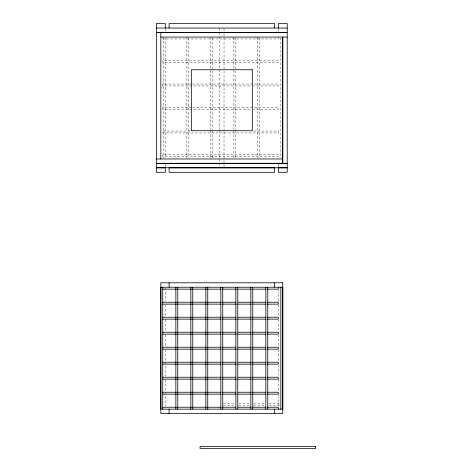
<?xml version="1.0" encoding="UTF-8"?>
<svg xmlns="http://www.w3.org/2000/svg" width="472" height="472" viewBox="0 0 472 472"><rect width="100%" height="100%" fill="white"/><g stroke="black" fill="none" stroke-linecap="round" stroke-linejoin="round"><path stroke-width="0.35" stroke-dasharray="2.36 1.77" d="M191.715 84.045L162.751 84.045L162.751 85.951L251.08 85.951M192.452 84.045L278.315 84.045L278.315 85.951L251.818 85.951M191.715 107.539L162.751 107.539L162.751 109.445L251.08 109.445M192.452 107.539L278.315 107.539L278.315 109.445L251.818 109.445M190.251 131.033L162.751 131.033L162.751 132.939L278.315 132.939L278.315 131.033L252.626 131.033M223.274 403.749L235.026 403.749M238.696 403.749L250.449 403.749M253.381 403.749L265.134 403.749M268.804 403.749L280.557 403.749M223.274 405.654L235.026 405.654M238.696 405.654L250.449 405.654M253.381 405.654L265.134 405.654M268.804 405.654L280.557 405.654M280.858 37.795L280.858 158.238M278.315 28.68L278.315 31.854M278.315 37.064L278.315 38.964L162.751 38.964L162.751 37.695M278.315 164.055L278.315 167.23M278.315 290.174L278.315 301.189M278.315 304.859L278.315 315.88M278.315 319.55L278.315 331.303M278.315 334.972L278.315 345.988M278.315 349.658L278.315 361.41M278.315 365.08L278.315 376.101M278.315 379.771L278.315 391.524M278.315 395.194L278.315 406.209M259.27 37.795L259.27 158.238M257.364 37.064L257.364 158.238M235.776 37.795L235.776 129.599M235.776 130.331L235.776 158.238M233.87 37.064L233.87 129.599M233.87 130.331L233.87 158.238M224.029 28.78L224.029 33.193M224.029 33.931L224.029 131.069M224.029 131.806L224.029 163.448M224.029 164.185L224.029 167.129M219.58 28.043L219.58 31.724M219.58 32.462L219.58 129.599M219.58 130.331L219.58 161.979M219.58 162.71L219.58 167.129M212.282 37.795L212.282 129.599M212.282 130.331L212.282 158.238M210.376 37.064L210.376 129.599M210.376 130.331L210.376 158.238M188.788 37.795L188.788 158.238M186.882 37.064L186.882 158.238M165.294 28.68L165.294 31.854M165.294 37.795L165.294 158.238M165.294 164.055L165.294 167.23M165.294 287.967L165.294 301.189M165.294 304.859L165.294 315.88M165.294 319.55L165.294 331.303M165.294 334.972L165.294 345.988M165.294 349.658L165.294 376.101M165.294 379.771L165.294 406.209M163.389 37.064L163.389 158.238M278.315 60.552L162.751 60.552L162.751 62.457L278.315 62.457L278.315 60.552M278.315 154.527L162.751 154.527L162.751 156.433L278.315 156.433L278.315 154.527"/><path stroke-width="0.71" d="M156.403 28.043L287.206 28.043M160.846 37.064L287.206 37.064M156.403 158.975L282.757 158.975M156.403 163.288L287.206 163.288M156.403 163.418L287.206 163.418M156.403 167.737L287.206 167.737M156.403 167.861L165.294 167.861L165.294 172.309L156.403 172.309L156.403 32.615L287.206 32.615L287.206 172.309L278.315 172.309L278.315 167.861L287.206 167.861M162.751 289.141L220.902 289.141M222.377 289.141L236.36 289.141M237.835 289.141L251.08 289.141M252.555 289.141L265.801 289.141M267.276 289.141L278.315 289.141L278.315 287.236M162.751 302.233L221.073 302.233M222.536 302.233L235.776 302.233M237.971 302.233L251.157 302.233M252.626 302.233L265.86 302.233M267.323 302.233L278.315 302.233L278.315 304.139L267.276 304.139M162.751 304.139L220.902 304.139M222.377 304.139L236.36 304.139M237.835 304.139L251.08 304.139M252.555 304.139L265.801 304.139M162.751 317.237L221.073 317.237M222.536 317.237L235.776 317.237M237.971 317.237L251.157 317.237M252.626 317.237L265.86 317.237M267.323 317.237L278.315 317.237L278.315 319.143L267.276 319.143M162.751 319.143L220.902 319.143M222.377 319.143L236.36 319.143M237.835 319.143L251.08 319.143M252.555 319.143L265.801 319.143M162.751 332.241L221.073 332.241M222.536 332.241L235.776 332.241M237.971 332.241L251.157 332.241M252.626 332.241L265.86 332.241M267.323 332.241L278.315 332.241L278.315 334.141L267.276 334.141M162.751 334.141L220.902 334.141M222.377 334.141L236.36 334.141M237.835 334.141L251.08 334.141M252.555 334.141L265.801 334.141M162.751 347.239L221.073 347.239M222.536 347.239L235.776 347.239M237.971 347.239L251.157 347.239M252.626 347.239L265.86 347.239M267.323 347.239L278.315 347.239L278.315 349.144L267.276 349.144M162.751 349.144L220.902 349.144M222.377 349.144L236.36 349.144M237.835 349.144L251.08 349.144M252.555 349.144L265.801 349.144M162.751 362.242L221.073 362.242M222.536 362.242L235.776 362.242M237.971 362.242L251.157 362.242M252.626 362.242L265.86 362.242M267.323 362.242L278.315 362.242L278.315 364.142L267.276 364.142M162.751 364.142L220.902 364.142M222.377 364.142L236.36 364.142M237.835 364.142L251.08 364.142M252.555 364.142L265.801 364.142M162.751 377.24L221.073 377.24M222.536 377.24L235.776 377.24M237.971 377.24L251.157 377.24M252.626 377.24L265.86 377.24M267.323 377.24L278.315 377.24L278.315 379.146L267.276 379.146M162.751 379.146L220.902 379.146M222.377 379.146L236.36 379.146M237.835 379.146L251.08 379.146M252.555 379.146L265.801 379.146M162.751 392.244L221.073 392.244M222.536 392.244L235.776 392.244M237.971 392.244L251.157 392.244M252.626 392.244L265.86 392.244M267.323 392.244L278.315 392.244L278.315 394.144L267.276 394.144M162.751 394.144L220.902 394.144M222.377 394.144L236.36 394.144M237.835 394.144L251.08 394.144M252.555 394.144L265.801 394.144M162.751 407.242L221.073 407.242M222.536 407.242L235.776 407.242M237.971 407.242L251.157 407.242M252.626 407.242L265.86 407.242M267.323 407.242L278.315 407.242L278.315 409.147M280.858 287.236L280.858 409.147M278.315 28.043L278.315 23.6L287.206 23.6L287.206 32.491L156.403 32.491L156.403 23.6L165.294 23.6L165.294 28.043M274.503 28.043L274.503 23.6L169.1 23.6L169.1 28.043M274.503 282.793L274.503 287.236M274.503 409.147L274.503 413.59M267.76 287.236L267.76 409.147M265.854 287.236L265.854 409.147M252.756 287.236L252.756 409.147M250.856 287.236L250.856 409.147M237.758 287.236L237.758 409.147M235.852 287.236L235.852 409.147M222.755 287.236L222.755 409.147M220.855 287.236L220.855 409.147M207.757 287.236L207.757 409.147M205.851 287.236L205.851 409.147M192.753 287.236L192.753 409.147M190.847 287.236L190.847 409.147M177.755 287.236L177.755 409.147M175.85 287.236L175.85 409.147M169.1 282.793L169.1 287.236M169.1 409.147L169.1 413.59M162.751 287.236L162.751 409.147M160.846 32.615L160.846 158.975M160.846 287.236L160.846 409.147L282.757 409.147L282.757 287.236L160.846 287.236M282.757 37.064L282.757 163.418L282.757 37.064M252.284 69.762L191.325 69.762L191.325 130.72L252.284 130.72L252.284 69.762M274.503 167.861L169.1 167.861L169.1 172.309L274.503 172.309L274.503 167.861M282.757 282.793L160.846 282.793L160.846 413.59L282.757 413.59L282.757 282.793M315.597 446.494L200.034 446.494L200.034 448.4L315.597 448.4L315.597 446.494"/></g></svg>
